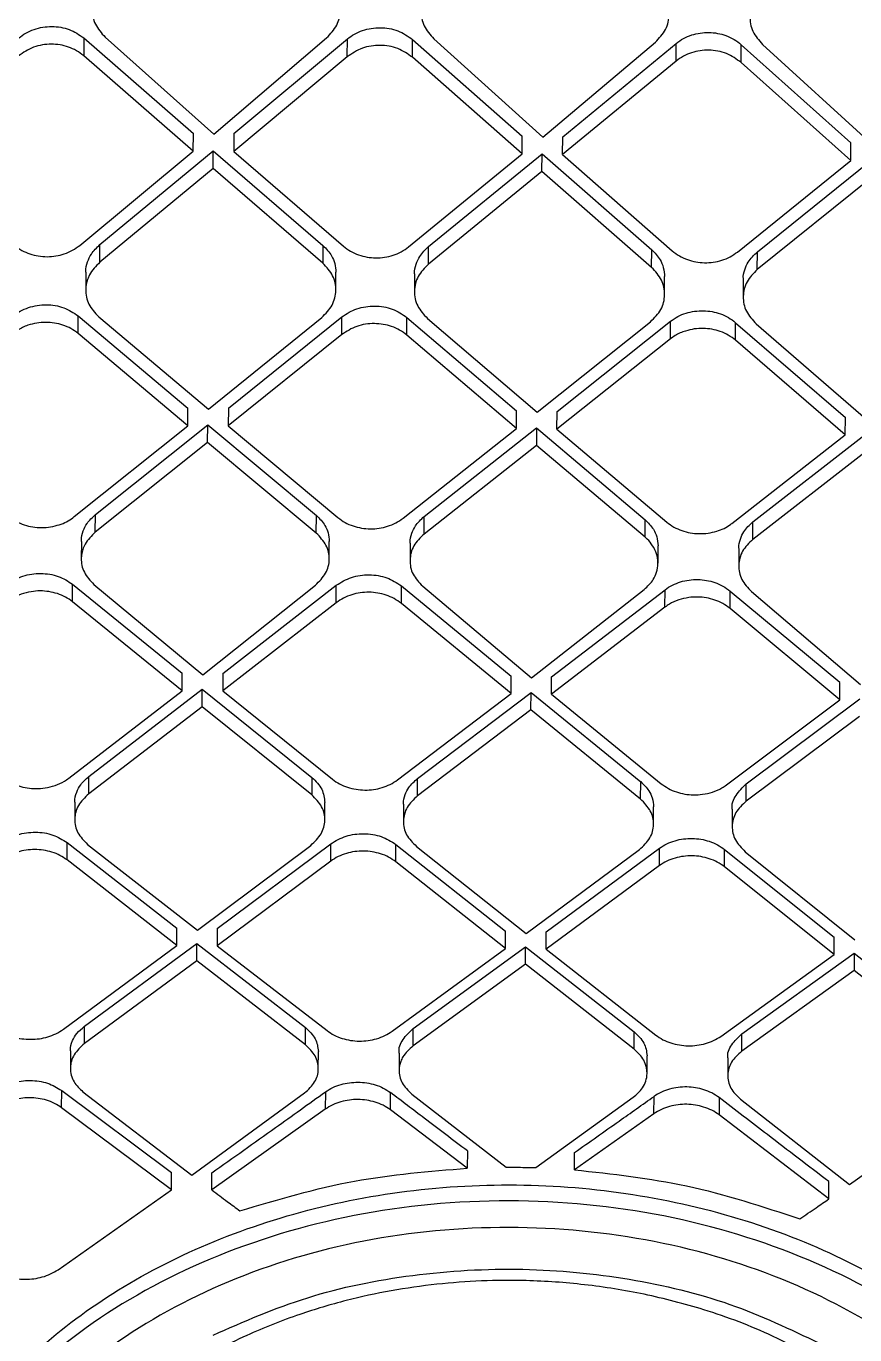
# Model space of a CAD drawing. Extents: x 943 to 1030, y 781 to 934.
# Drawn here: x 1008.82 to 1009.719, y 878.118 to 879.539 of the extents above; entities that cross this region are included whole.
import ezdxf

# ---------------------------------------------------------------- set-up
doc = ezdxf.new("R2010")
doc.units = 0
doc.header["$MEASUREMENT"] = 0
doc.layers.add('1', color=4, linetype='Continuous')

# ---------------------------------------------------------------- blocks, each defined once
blk = doc.blocks.new('AIRA')
at = {"layer": '1', "color": 3, "linetype": 'Continuous', "lineweight": 25}
for p, q in [((65.7045, 76.3606), (65.8236, 76.2569)), ((65.7045, 76.3606), (65.7045, 76.3413)), ((65.7277, 76.3615), (65.8459, 76.2562)), ((65.8459, 76.2562), (65.9683, 76.3606)), ((65.8676, 76.2567), (65.9908, 76.3596)), ((65.9907, 76.3402), (65.9908, 76.3596)), ((66.0614, 76.3396), (66.0615, 76.3589)), ((66.0615, 76.3589), (66.1806, 76.2538)), ((66.0846, 76.3596), (66.2029, 76.253)), ((66.2029, 76.253), (66.3253, 76.356)), ((66.2246, 76.2532), (66.3478, 76.3547)), ((66.3477, 76.3354), (66.3478, 76.3547)), ((66.4184, 76.3339), (66.4185, 76.3532)), ((66.4185, 76.3532), (66.5375, 76.2468)), ((66.4416, 76.3536), (66.5598, 76.2457)), ((65.8235, 76.2376), (65.7045, 76.3413)), ((65.9907, 76.3402), (65.8675, 76.2374)), ((66.1805, 76.2346), (66.0614, 76.3396)), ((66.3477, 76.3354), (66.2245, 76.2339)), ((66.5374, 76.2276), (66.4184, 76.3339)), ((65.8235, 76.2376), (65.8236, 76.2569)), ((65.8676, 76.2567), (65.8675, 76.2374)), ((66.1805, 76.2346), (66.1806, 76.2538)), ((66.2245, 76.2339), (66.2246, 76.2532)), ((66.5374, 76.2276), (66.5375, 76.2468)), ((65.7003, 76.1353), (65.8235, 76.2376)), ((65.7221, 76.1361), (65.8452, 76.2381)), ((65.8452, 76.2381), (65.9643, 76.1352)), ((65.8452, 76.2188), (65.8452, 76.2381)), ((65.8675, 76.2374), (65.9866, 76.1343)), ((66.0573, 76.1337), (66.1805, 76.2346)), ((66.079, 76.1342), (66.2022, 76.2348)), ((66.2021, 76.2156), (66.2022, 76.2348)), ((66.2022, 76.2348), (66.3213, 76.1306)), ((66.2245, 76.2339), (66.3436, 76.1294)), ((65.8452, 76.2188), (65.722, 76.1169)), ((65.9642, 76.116), (65.8452, 76.2188)), ((66.2021, 76.2156), (66.0789, 76.115)), ((66.3212, 76.1114), (66.2021, 76.2156)), ((66.4143, 76.128), (66.5374, 76.2276)), ((66.436, 76.1283), (66.5591, 76.2276)), ((66.5591, 76.2083), (66.4359, 76.1091)), ((65.722, 76.1169), (65.7221, 76.1361)), ((65.9643, 76.1352), (65.9642, 76.116)), ((66.0789, 76.115), (66.079, 76.1342)), ((66.3212, 76.1114), (66.3213, 76.1306)), ((66.4359, 76.1091), (66.436, 76.1283)), ((65.7068, 76.106), (65.7067, 76.0868)), ((65.9783, 76.0868), (65.9784, 76.106)), ((66.0638, 76.1042), (66.0637, 76.085)), ((66.3352, 76.0821), (66.3353, 76.1013)), ((66.4207, 76.0984), (66.4206, 76.0793)), ((65.6984, 76.0395), (65.6985, 76.0587)), ((65.6985, 76.0587), (65.8176, 75.9584)), ((65.7208, 76.0578), (65.8399, 75.9573)), ((65.8616, 75.9583), (65.9848, 76.0576)), ((65.9847, 76.0384), (65.9848, 76.0576)), ((65.8399, 75.9573), (65.963, 76.0569)), ((66.0554, 76.0378), (66.0555, 76.0569)), ((66.0555, 76.057), (66.1745, 75.9554)), ((66.0777, 76.0559), (66.1968, 75.954)), ((66.1968, 75.954), (66.32, 76.0523)), ((66.2185, 75.9547), (66.3417, 76.0528)), ((66.3416, 76.0336), (66.3417, 76.0527)), ((66.4123, 76.0322), (66.4124, 76.0513)), ((66.4124, 76.0513), (66.5315, 75.9484)), ((66.4347, 76.05), (66.5538, 75.9468)), ((65.8175, 75.9393), (65.6984, 76.0395)), ((65.9847, 76.0384), (65.8615, 75.9391)), ((66.1745, 75.9362), (66.0554, 76.0378)), ((66.3416, 76.0336), (66.2184, 75.9356)), ((66.5314, 75.9293), (66.4123, 76.0322)), ((65.8175, 75.9393), (65.8176, 75.9584)), ((65.8616, 75.9583), (65.8615, 75.9391)), ((66.1745, 75.9362), (66.1745, 75.9554)), ((66.2184, 75.9356), (66.2185, 75.9547)), ((66.5314, 75.9293), (66.5315, 75.9484)), ((65.6943, 75.8406), (65.8175, 75.9393)), ((65.7172, 75.8428), (65.8392, 75.9403)), ((65.8391, 75.9212), (65.8392, 75.9403)), ((65.8392, 75.9403), (65.9572, 75.8419)), ((65.8615, 75.9391), (65.9806, 75.8395)), ((66.0513, 75.8388), (66.1745, 75.9362)), ((66.0742, 75.8408), (66.1962, 75.937)), ((66.1962, 75.937), (66.1961, 75.9179)), ((66.1962, 75.937), (66.3141, 75.8373)), ((66.2184, 75.9356), (66.3375, 75.8347)), ((66.4311, 75.8349), (66.5531, 75.9298)), ((65.8391, 75.9212), (65.7171, 75.8238)), ((65.9571, 75.8228), (65.8391, 75.9212)), ((66.1961, 75.9179), (66.0741, 75.8217)), ((66.314, 75.8182), (66.1961, 75.9179)), ((66.4082, 75.8332), (66.5314, 75.9293)), ((66.553, 75.9107), (66.431, 75.8159)), ((65.7171, 75.8238), (65.7172, 75.8428)), ((65.9571, 75.8228), (65.9572, 75.8419)), ((66.0741, 75.8217), (66.0742, 75.8408)), ((66.314, 75.8182), (66.3141, 75.8373)), ((66.431, 75.8159), (66.4311, 75.8349)), ((65.702, 75.8137), (65.7019, 75.7947)), ((65.9711, 75.7946), (65.9712, 75.8137)), ((66.0589, 75.8118), (66.0589, 75.7928)), ((66.3281, 75.7899), (66.3282, 75.8089)), ((66.4159, 75.8061), (66.4158, 75.7871)), ((65.6924, 75.7482), (65.6925, 75.7672)), ((65.6925, 75.7672), (65.8116, 75.6705)), ((65.7156, 75.767), (65.8339, 75.6689)), ((65.8339, 75.6689), (65.9562, 75.7661)), ((65.8556, 75.6703), (65.9787, 75.766)), ((65.9787, 75.747), (65.9787, 75.766)), ((66.0494, 75.7654), (66.1685, 75.6674)), ((66.0494, 75.7464), (66.0495, 75.7654)), ((66.0726, 75.765), (66.1908, 75.6655)), ((66.1908, 75.6655), (66.3132, 75.7615)), ((66.2125, 75.6667), (66.3357, 75.7612)), ((66.3356, 75.7422), (66.3357, 75.7612)), ((66.4063, 75.7408), (66.4064, 75.7598)), ((66.4064, 75.7598), (66.5255, 75.6606)), ((66.4295, 75.7591), (66.5478, 75.6584)), ((65.8115, 75.6515), (65.6924, 75.7482)), ((65.9787, 75.747), (65.8555, 75.6513)), ((66.1685, 75.6484), (66.0494, 75.7464)), ((66.3356, 75.7422), (66.2125, 75.6478)), ((66.5254, 75.6416), (66.4063, 75.7408)), ((65.8115, 75.6515), (65.8116, 75.6705)), ((65.8556, 75.6703), (65.8555, 75.6513)), ((66.1685, 75.6484), (66.1685, 75.6674)), ((66.2125, 75.6478), (66.2125, 75.6667)), ((66.5254, 75.6416), (66.5255, 75.6605)), ((65.6883, 75.5566), (65.8115, 75.6515)), ((65.7101, 75.5584), (65.8332, 75.653)), ((65.8331, 75.6341), (65.8332, 75.653)), ((65.8332, 75.653), (65.9523, 75.5573)), ((65.8555, 75.6513), (65.9746, 75.5553)), ((66.0453, 75.5546), (66.1685, 75.6484)), ((66.067, 75.5562), (66.1902, 75.6497)), ((66.1901, 75.6307), (66.1902, 75.6496)), ((66.1902, 75.6497), (66.3093, 75.5526)), ((66.2125, 75.6478), (66.3316, 75.5505)), ((65.8331, 75.6341), (65.71, 75.5394)), ((65.9522, 75.5383), (65.8331, 75.6341)), ((66.4023, 75.5491), (66.5254, 75.6416)), ((66.424, 75.5504), (66.5471, 75.6426)), ((66.1901, 75.6307), (66.0669, 75.5372)), ((66.3092, 75.5337), (66.1901, 75.6307)), ((66.547, 75.6236), (66.4239, 75.5315)), ((65.71, 75.5394), (65.7101, 75.5584)), ((65.9523, 75.5573), (65.9522, 75.5383)), ((66.0669, 75.5372), (66.067, 75.5562)), ((66.3092, 75.5337), (66.3093, 75.5526)), ((66.4239, 75.5315), (66.424, 75.5504)), ((65.6948, 75.5304), (65.6947, 75.5115)), ((65.9663, 75.5112), (65.9664, 75.5301)), ((66.0518, 75.5283), (66.0517, 75.5094)), ((66.3232, 75.5066), (66.3233, 75.5254)), ((66.4087, 75.5227), (66.4087, 75.5038)), ((65.6864, 75.4677), (65.6865, 75.4865)), ((65.6865, 75.4866), (65.8056, 75.3936)), ((65.7088, 75.4846), (65.8279, 75.3913)), ((65.8279, 75.3913), (65.9511, 75.4835)), ((65.8496, 75.3933), (65.9728, 75.4852)), ((65.9727, 75.4663), (65.9728, 75.4852)), ((66.0434, 75.4656), (66.0435, 75.4845)), ((66.0435, 75.4845), (66.1626, 75.3903)), ((66.0658, 75.4824), (66.1849, 75.3879)), ((66.1849, 75.3879), (66.308, 75.4789)), ((66.2066, 75.3897), (66.3297, 75.4804)), ((66.3297, 75.4615), (66.3297, 75.4804)), ((66.4004, 75.479), (66.5195, 75.3836)), ((66.4004, 75.4601), (66.4004, 75.479)), ((66.4227, 75.4766), (66.5418, 75.381)), ((65.8056, 75.3747), (65.6864, 75.4677)), ((65.9727, 75.4663), (65.8496, 75.3745)), ((66.1625, 75.3714), (66.0434, 75.4656)), ((66.3297, 75.4615), (66.2065, 75.3708)), ((66.5195, 75.3648), (66.4003, 75.4601)), ((65.8056, 75.3747), (65.8056, 75.3936)), ((65.8496, 75.3933), (65.8496, 75.3745)), ((66.1625, 75.3714), (66.1626, 75.3903)), ((66.2065, 75.3708), (66.2066, 75.3897)), ((65.7053, 75.2869), (65.8273, 75.3768)), ((65.8272, 75.3579), (65.8273, 75.3767)), ((65.8273, 75.3768), (65.9453, 75.2856)), ((66.5195, 75.3648), (66.5195, 75.3836)), ((65.6824, 75.2837), (65.8056, 75.3747)), ((65.8496, 75.3745), (65.9687, 75.2822)), ((66.0394, 75.2815), (66.1625, 75.3714)), ((66.0623, 75.2845), (66.1842, 75.3733)), ((66.1842, 75.3733), (66.3022, 75.281)), ((66.1842, 75.3544), (66.1842, 75.3732)), ((66.2065, 75.3708), (66.3256, 75.2774)), ((66.3963, 75.276), (66.5195, 75.3648)), ((66.4192, 75.2788), (66.5412, 75.3664)), ((66.5412, 75.3664), (66.5411, 75.3475)), ((66.5412, 75.3664), (66.6592, 75.2731)), ((65.8272, 75.3579), (65.7052, 75.2681)), ((65.9452, 75.2668), (65.8272, 75.3579)), ((66.1842, 75.3544), (66.0622, 75.2657)), ((66.3021, 75.2622), (66.1842, 75.3544)), ((66.5411, 75.3475), (66.4192, 75.26)), ((66.6591, 75.2543), (66.5411, 75.3475)), ((65.7052, 75.2681), (65.7053, 75.2869)), ((65.9452, 75.2668), (65.9453, 75.2856)), ((66.0622, 75.2657), (66.0623, 75.2845)), ((66.3021, 75.2622), (66.3022, 75.281)), ((66.4191, 75.26), (66.4192, 75.2788)), ((65.6901, 75.2601), (65.69, 75.2413)), ((65.9592, 75.2408), (65.9593, 75.2596)), ((66.0471, 75.2579), (66.047, 75.239)), ((66.3162, 75.2361), (66.3163, 75.255)), ((66.404, 75.2522), (66.4039, 75.2334)), ((65.6805, 75.1985), (65.6806, 75.2172)), ((65.6806, 75.2173), (65.7998, 75.1281)), ((65.7037, 75.2158), (65.822, 75.1252)), ((65.822, 75.1252), (65.9444, 75.2145)), ((65.9669, 75.2157), (65.9668, 75.1969)), ((66.0375, 75.1962), (66.0376, 75.215)), ((66.0607, 75.2133), (66.1631, 75.1338)), ((66.1954, 75.1334), (66.3013, 75.2098)), ((66.3237, 75.192), (66.3238, 75.2108)), ((66.3945, 75.2095), (66.3944, 75.1907)), ((66.4177, 75.2076), (66.5359, 75.1149)), ((65.7997, 75.1093), (65.6805, 75.1985)), ((65.9668, 75.1969), (65.8437, 75.1091)), ((66.121, 75.1328), (66.0375, 75.1962)), ((66.3237, 75.192), (66.2374, 75.1311)), ((66.5136, 75.0994), (66.3944, 75.1907)), ((66.5359, 75.1149), (66.6582, 75.202)), ((66.1211, 75.1515), (66.121, 75.1328)), ((66.2374, 75.1311), (66.2375, 75.1499)), ((65.7997, 75.1093), (65.7998, 75.1281)), ((65.8437, 75.1091), (65.8438, 75.1278)), ((65.6766, 75.0225), (65.7997, 75.1093)), ((66.5136, 75.0994), (66.5137, 75.1182))]:
    blk.add_line(p, q, dxfattribs=at)
for points, knots in [([(65.7292, 76.4223), (65.725, 76.4179), (65.7193, 76.4119), (65.7151, 76.4012), (65.7131, 76.3901), (65.7158, 76.375), (65.7237, 76.366), (65.7277, 76.3615)], [0, 0, 0, 0, 0.249058, 0.338957, 0.500165, 0.750685, 1, 1, 1, 1]), ([(65.9683, 76.3606), (65.9724, 76.3651), (65.9807, 76.374), (65.9843, 76.3909), (65.9812, 76.4079), (65.9732, 76.417), (65.9692, 76.4215)], [0, 0, 0, 0, 0.249344, 0.499742, 0.750375, 1, 1, 1, 1]), ([(66.0862, 76.4204), (66.082, 76.416), (66.0736, 76.4071), (66.0698, 76.3902), (66.0728, 76.3732), (66.0807, 76.3641), (66.0846, 76.3596)], [0, 0, 0, 0, 0.249475, 0.499951, 0.750498, 1, 1, 1, 1]), ([(66.3253, 76.356), (66.3294, 76.3604), (66.3377, 76.3693), (66.3413, 76.3862), (66.3381, 76.4032), (66.3301, 76.4123), (66.3261, 76.4168)], [0, 0, 0, 0, 0.249517, 0.500057, 0.750453, 1, 1, 1, 1]), ([(66.4431, 76.4145), (66.4389, 76.4101), (66.4306, 76.4013), (66.4268, 76.3844), (66.4297, 76.3673), (66.4376, 76.3582), (66.4416, 76.3536)], [0, 0, 0, 0, 0.249643, 0.500252, 0.750571, 1, 1, 1, 1]), ([(65.6338, 76.3605), (65.6364, 76.3624), (65.6414, 76.3662), (65.6504, 76.3701), (65.66, 76.3725), (65.6698, 76.3733), (65.6796, 76.3724), (65.6921, 76.3693), (65.6996, 76.3641), (65.7046, 76.3606)], [0, 0, 0, 0, 0.128716, 0.255886, 0.381766, 0.506618, 0.630712, 0.754322, 1, 1, 1, 1]), ([(65.9908, 76.3596), (65.9933, 76.3614), (65.9983, 76.3651), (66.0072, 76.3689), (66.0167, 76.3713), (66.0265, 76.372), (66.0363, 76.3711), (66.0489, 76.3678), (66.0565, 76.3625), (66.0615, 76.3589)], [0, 0, 0, 0, 0.1268, 0.252594, 0.377646, 0.502224, 0.626599, 0.751046, 1, 1, 1, 1]), ([(66.3478, 76.3547), (66.3503, 76.3566), (66.3554, 76.3603), (66.3673, 76.3652), (66.3834, 76.3677), (66.3994, 76.3646), (66.411, 76.3592), (66.4159, 76.3553), (66.4185, 76.3533)], [0, 0, 0, 0, 0.131276, 0.258431, 0.500115, 0.740238, 0.867684, 1, 1, 1, 1]), ([(65.7045, 76.3413), (65.702, 76.3432), (65.697, 76.347), (65.6854, 76.3522), (65.6724, 76.3544), (65.6595, 76.3532), (65.6467, 76.35), (65.6389, 76.3447), (65.6337, 76.3411)], [0, 0, 0, 0, 0.130696, 0.257683, 0.500453, 0.624004, 0.750195, 1, 1, 1, 1]), ([(66.0614, 76.3396), (66.0564, 76.3432), (66.0488, 76.3486), (66.0361, 76.3519), (66.0263, 76.3528), (66.0165, 76.352), (66.0037, 76.349), (65.9959, 76.3437), (65.9907, 76.3402)], [0, 0, 0, 0, 0.250069, 0.375991, 0.500154, 0.624096, 0.750096, 1, 1, 1, 1]), ([(66.4184, 76.3339), (66.4133, 76.3376), (66.4058, 76.343), (66.3931, 76.3465), (66.3802, 76.3479), (66.3672, 76.3459), (66.3553, 76.341), (66.3503, 76.3373), (66.3477, 76.3354)], [0, 0, 0, 0, 0.249862, 0.375953, 0.499879, 0.741627, 0.868747, 1, 1, 1, 1]), ([(65.6296, 76.1352), (65.6321, 76.1333), (65.637, 76.1296), (65.6486, 76.1246), (65.6647, 76.1219), (65.6809, 76.1247), (65.6926, 76.1297), (65.6977, 76.1334), (65.7003, 76.1353)], [0, 0, 0, 0, 0.129431, 0.256007, 0.500356, 0.74079, 0.868095, 1, 1, 1, 1]), ([(65.7069, 76.106), (65.7069, 76.1063), (65.7064, 76.1101), (65.7083, 76.117), (65.7129, 76.1272), (65.7187, 76.1328), (65.7221, 76.1361)], [0, 0, 0, 0, 0.026412, 0.349846, 0.620154, 1, 1, 1, 1]), ([(65.9643, 76.1352), (65.9678, 76.1316), (65.9734, 76.1256), (65.9777, 76.1154), (65.9781, 76.1092), (65.9783, 76.106)], [0, 0, 0, 0, 0.425702, 0.700653, 1, 1, 1, 1]), ([(65.9866, 76.1343), (65.9891, 76.1324), (65.994, 76.1286), (66.0056, 76.1235), (66.0217, 76.1206), (66.0379, 76.1232), (66.0496, 76.1281), (66.0547, 76.1318), (66.0573, 76.1337)], [0, 0, 0, 0, 0.130318, 0.257163, 0.500123, 0.741998, 0.869026, 1, 1, 1, 1]), ([(66.0639, 76.1042), (66.0638, 76.1044), (66.0634, 76.108), (66.0652, 76.1146), (66.0696, 76.1249), (66.0755, 76.1307), (66.079, 76.1342)], [0, 0, 0, 0, 0.017988, 0.331232, 0.599548, 1, 1, 1, 1]), ([(66.3213, 76.1306), (66.3246, 76.1271), (66.3301, 76.1212), (66.3345, 76.111), (66.335, 76.1046), (66.3353, 76.1013)], [0, 0, 0, 0, 0.408228, 0.684917, 1, 1, 1, 1]), ([(66.3435, 76.1294), (66.3461, 76.1275), (66.351, 76.1236), (66.3626, 76.1184), (66.3786, 76.1154), (66.3948, 76.1178), (66.4066, 76.1225), (66.4117, 76.1262), (66.4143, 76.128)], [0, 0, 0, 0, 0.131228, 0.258346, 0.499896, 0.743168, 0.869928, 1, 1, 1, 1]), ([(65.722, 76.1169), (65.7177, 76.1126), (65.713, 76.1078), (65.7097, 76.101), (65.7077, 76.0958), (65.7059, 76.0856), (65.7087, 76.0708), (65.7167, 76.0621), (65.7208, 76.0578)], [0, 0, 0, 0, 0.249283, 0.280155, 0.332341, 0.500255, 0.750542, 1, 1, 1, 1]), ([(65.963, 76.0569), (65.9672, 76.0612), (65.9756, 76.0698), (65.9794, 76.0863), (65.9763, 76.1028), (65.9683, 76.1116), (65.9642, 76.116)], [0, 0, 0, 0, 0.249561, 0.499824, 0.750246, 1, 1, 1, 1]), ([(66.0789, 76.115), (66.0747, 76.1107), (66.0663, 76.102), (66.0625, 76.0856), (66.0657, 76.069), (66.0737, 76.0602), (66.0777, 76.0559)], [0, 0, 0, 0, 0.249656, 0.499961, 0.750335, 1, 1, 1, 1]), ([(66.4208, 76.0984), (66.4208, 76.0986), (66.4203, 76.1021), (66.422, 76.1085), (66.4263, 76.1189), (66.4323, 76.1247), (66.436, 76.1283)], [0, 0, 0, 0, 0.011869, 0.317188, 0.583884, 1, 1, 1, 1]), ([(66.32, 76.0523), (66.3242, 76.0566), (66.3326, 76.0651), (66.3364, 76.0815), (66.3332, 76.0981), (66.3252, 76.107), (66.3212, 76.1114)], [0, 0, 0, 0, 0.249689, 0.500056, 0.750281, 1, 1, 1, 1]), ([(66.4359, 76.1091), (66.4317, 76.1048), (66.4233, 76.0963), (66.4195, 76.0798), (66.4226, 76.0632), (66.4307, 76.0544), (66.4347, 76.05)], [0, 0, 0, 0, 0.249766, 0.500183, 0.75038, 1, 1, 1, 1]), ([(65.6278, 76.0586), (65.6303, 76.0604), (65.6354, 76.0641), (65.6444, 76.0679), (65.654, 76.0702), (65.667, 76.0712), (65.6835, 76.0687), (65.6935, 76.062), (65.6985, 76.0587)], [0, 0, 0, 0, 0.128959, 0.256487, 0.382772, 0.508006, 0.754879, 1, 1, 1, 1]), ([(65.9848, 76.0576), (65.99, 76.061), (65.9978, 76.0661), (66.0107, 76.0689), (66.0237, 76.0698), (66.0403, 76.0672), (66.0504, 76.0604), (66.0555, 76.057)], [0, 0, 0, 0, 0.251838, 0.377349, 0.502433, 0.750864, 1, 1, 1, 1]), ([(66.3417, 76.0528), (66.3443, 76.0546), (66.3494, 76.0582), (66.3612, 76.063), (66.3774, 76.0653), (66.3933, 76.0623), (66.4049, 76.0571), (66.4099, 76.0533), (66.4124, 76.0513)], [0, 0, 0, 0, 0.131254, 0.258529, 0.500653, 0.740766, 0.868044, 1, 1, 1, 1]), ([(65.6984, 76.0395), (65.6959, 76.0414), (65.691, 76.0451), (65.6793, 76.05), (65.6663, 76.0522), (65.6534, 76.0511), (65.6429, 76.0484), (65.6342, 76.0445), (65.6294, 76.0407), (65.6277, 76.0394)], [0, 0, 0, 0, 0.130193, 0.256944, 0.499762, 0.623596, 0.750183, 0.913462, 1, 1, 1, 1]), ([(66.0554, 76.0378), (66.0529, 76.0397), (66.0479, 76.0435), (66.0363, 76.0485), (66.0233, 76.0508), (66.0104, 76.0498), (65.9977, 76.0469), (65.9899, 76.0418), (65.9847, 76.0384)], [0, 0, 0, 0, 0.131287, 0.258467, 0.500128, 0.624135, 0.750256, 1, 1, 1, 1]), ([(66.4123, 76.0322), (66.4098, 76.0341), (66.4048, 76.0379), (66.3932, 76.0431), (66.3803, 76.0455), (66.3674, 76.0447), (66.3569, 76.0422), (66.3481, 76.0386), (66.3433, 76.0349), (66.3416, 76.0336)], [0, 0, 0, 0, 0.132153, 0.259574, 0.499802, 0.623981, 0.749855, 0.914271, 1, 1, 1, 1]), ([(65.6236, 75.8405), (65.6261, 75.8387), (65.631, 75.8351), (65.6426, 75.8303), (65.6589, 75.8276), (65.6778, 75.831), (65.6892, 75.8362), (65.6938, 75.8402), (65.6943, 75.8406)], [0, 0, 0, 0, 0.129008, 0.255548, 0.50061, 0.750257, 0.974172, 1, 1, 1, 1]), ([(65.7021, 75.8137), (65.7021, 75.8141), (65.7016, 75.8179), (65.7036, 75.8246), (65.7082, 75.8344), (65.7139, 75.8397), (65.7172, 75.8428)], [0, 0, 0, 0, 0.03394, 0.358402, 0.627801, 1, 1, 1, 1]), ([(65.9572, 75.8419), (65.9606, 75.8384), (65.9662, 75.8327), (65.9705, 75.8228), (65.9709, 75.8168), (65.9712, 75.8137)], [0, 0, 0, 0, 0.424475, 0.697543, 1, 1, 1, 1]), ([(65.9806, 75.8395), (65.9831, 75.8377), (65.988, 75.834), (65.9996, 75.8291), (66.0157, 75.8263), (66.0318, 75.8288), (66.0436, 75.8335), (66.0487, 75.837), (66.0513, 75.8388)], [0, 0, 0, 0, 0.130016, 0.256791, 0.50007, 0.742335, 0.869315, 1, 1, 1, 1]), ([(66.059, 75.8118), (66.059, 75.8121), (66.0586, 75.8157), (66.0604, 75.8221), (66.0648, 75.832), (66.0707, 75.8375), (66.0742, 75.8408)], [0, 0, 0, 0, 0.02392, 0.335841, 0.602733, 1, 1, 1, 1]), ([(66.3141, 75.8373), (66.3174, 75.8339), (66.3229, 75.8283), (66.3273, 75.8184), (66.3279, 75.8123), (66.3281, 75.8089)], [0, 0, 0, 0, 0.404194, 0.67947, 1, 1, 1, 1]), ([(66.3375, 75.8347), (66.34, 75.8328), (66.345, 75.8291), (66.3566, 75.824), (66.3695, 75.8217), (66.3825, 75.8224), (66.3945, 75.8252), (66.4031, 75.8289), (66.4078, 75.8328), (66.4082, 75.8332)], [0, 0, 0, 0, 0.130892, 0.257892, 0.499639, 0.624474, 0.750305, 0.974647, 1, 1, 1, 1]), ([(66.416, 75.8062), (66.4159, 75.8063), (66.4155, 75.8097), (66.4172, 75.816), (66.4215, 75.8259), (66.4275, 75.8315), (66.4311, 75.8349)], [0, 0, 0, 0, 0.017291, 0.31982, 0.584692, 1, 1, 1, 1]), ([(65.7171, 75.8238), (65.7129, 75.8196), (65.7083, 75.8151), (65.7051, 75.8088), (65.7029, 75.8038), (65.701, 75.7939), (65.7037, 75.7796), (65.7117, 75.7712), (65.7156, 75.767)], [0, 0, 0, 0, 0.249499, 0.274926, 0.325283, 0.500324, 0.750406, 1, 1, 1, 1]), ([(66.0741, 75.8217), (66.0699, 75.8176), (66.0616, 75.8094), (66.0577, 75.7935), (66.0607, 75.7776), (66.0686, 75.7692), (66.0726, 75.765)], [0, 0, 0, 0, 0.249832, 0.499992, 0.750182, 1, 1, 1, 1]), ([(66.3132, 75.7615), (66.3168, 75.7649), (66.3227, 75.7706), (66.327, 75.7805), (66.3287, 75.7907), (66.3267, 75.8015), (66.3214, 75.8108), (66.3169, 75.816), (66.3143, 75.818), (66.314, 75.8182)], [0, 0, 0, 0, 0.215225, 0.348982, 0.49992, 0.706324, 0.858627, 0.985031, 1, 1, 1, 1]), ([(66.431, 75.8159), (66.4269, 75.8118), (66.4185, 75.8036), (66.4147, 75.7878), (66.4177, 75.7719), (66.4256, 75.7634), (66.4295, 75.7591)], [0, 0, 0, 0, 0.249918, 0.500157, 0.750208, 1, 1, 1, 1]), ([(65.6218, 75.7671), (65.6243, 75.7689), (65.6294, 75.7725), (65.6384, 75.7761), (65.648, 75.7784), (65.6611, 75.7793), (65.6776, 75.7768), (65.6875, 75.7704), (65.6925, 75.7672)], [0, 0, 0, 0, 0.129168, 0.256969, 0.383528, 0.508976, 0.755864, 1, 1, 1, 1]), ([(65.9787, 75.766), (65.984, 75.7693), (65.9945, 75.7757), (66.0145, 75.7783), (66.0343, 75.7753), (66.0444, 75.7687), (66.0495, 75.7654)], [0, 0, 0, 0, 0.252097, 0.502069, 0.751002, 1, 1, 1, 1]), ([(65.6924, 75.7482), (65.6899, 75.75), (65.685, 75.7535), (65.6733, 75.7583), (65.6603, 75.7604), (65.6469, 75.7593), (65.6364, 75.7565), (65.6278, 75.7527), (65.6233, 75.7493), (65.6217, 75.7481)], [0, 0, 0, 0, 0.129878, 0.256544, 0.499643, 0.62403, 0.768368, 0.916739, 1, 1, 1, 1]), ([(66.3357, 75.7612), (66.3383, 75.763), (66.3434, 75.7664), (66.3552, 75.771), (66.3713, 75.7733), (66.3873, 75.7704), (66.3989, 75.7654), (66.4039, 75.7617), (66.4064, 75.7598)], [0, 0, 0, 0, 0.130681, 0.257666, 0.499963, 0.740122, 0.867674, 1, 1, 1, 1]), ([(66.0494, 75.7464), (66.0468, 75.7482), (66.0419, 75.7518), (66.0303, 75.7567), (66.0143, 75.7595), (65.9982, 75.757), (65.9864, 75.7524), (65.9813, 75.7488), (65.9787, 75.747)], [0, 0, 0, 0, 0.131126, 0.258279, 0.500054, 0.740588, 0.868012, 1, 1, 1, 1]), ([(66.4063, 75.7408), (66.4038, 75.7426), (66.3988, 75.7463), (66.3872, 75.7514), (66.3742, 75.7537), (66.3609, 75.7529), (66.3503, 75.7503), (66.3417, 75.7467), (66.3372, 75.7434), (66.3356, 75.7422)], [0, 0, 0, 0, 0.132169, 0.259615, 0.499706, 0.624333, 0.768822, 0.918084, 1, 1, 1, 1]), ([(65.6176, 75.5565), (65.6201, 75.5548), (65.625, 75.5514), (65.6366, 75.5467), (65.6496, 75.5447), (65.6631, 75.5457), (65.6736, 75.5484), (65.6823, 75.5521), (65.6868, 75.5554), (65.6883, 75.5566)], [0, 0, 0, 0, 0.128163, 0.254334, 0.499591, 0.624157, 0.768734, 0.917612, 1, 1, 1, 1]), ([(65.6949, 75.5304), (65.6949, 75.5305), (65.6944, 75.5342), (65.6964, 75.5408), (65.7012, 75.5504), (65.7069, 75.5555), (65.7101, 75.5584)], [0, 0, 0, 0, 0.012354, 0.359135, 0.639602, 1, 1, 1, 1]), ([(65.9523, 75.5573), (65.9565, 75.5531), (65.9646, 75.545), (65.9657, 75.535), (65.9663, 75.5301)], [0, 0, 0, 0, 0.508318, 1, 1, 1, 1]), ([(65.9746, 75.5553), (65.9771, 75.5535), (65.982, 75.55), (65.9936, 75.5452), (66.0097, 75.5426), (66.0258, 75.5449), (66.0376, 75.5495), (66.0427, 75.5529), (66.0453, 75.5546)], [0, 0, 0, 0, 0.129454, 0.256075, 0.50004, 0.742719, 0.869631, 1, 1, 1, 1]), ([(66.0519, 75.5283), (66.0519, 75.5285), (66.0514, 75.532), (66.0532, 75.5382), (66.0577, 75.5478), (66.0636, 75.553), (66.067, 75.5562)], [0, 0, 0, 0, 0.019873, 0.336477, 0.605615, 1, 1, 1, 1]), ([(66.3093, 75.5527), (66.3125, 75.5495), (66.318, 75.5441), (66.3225, 75.5346), (66.323, 75.5286), (66.3233, 75.5254)], [0, 0, 0, 0, 0.399387, 0.677015, 1, 1, 1, 1]), ([(66.3316, 75.5505), (66.3341, 75.5487), (66.339, 75.5451), (66.3506, 75.5402), (66.3636, 75.5379), (66.377, 75.5387), (66.3876, 75.5412), (66.3962, 75.5447), (66.4007, 75.548), (66.4023, 75.5491)], [0, 0, 0, 0, 0.130541, 0.257415, 0.499385, 0.624516, 0.769357, 0.919237, 1, 1, 1, 1]), ([(66.4089, 75.5227), (66.4088, 75.5228), (66.4076, 75.5279), (66.4119, 75.5384), (66.42, 75.5464), (66.424, 75.5504)], [0, 0, 0, 0, 0.016168, 0.508084, 1, 1, 1, 1]), ([(65.71, 75.5394), (65.7058, 75.5354), (65.6974, 75.5274), (65.6936, 75.512), (65.6967, 75.4966), (65.7048, 75.4886), (65.7088, 75.4846)], [0, 0, 0, 0, 0.249923, 0.499889, 0.750028, 1, 1, 1, 1]), ([(66.0669, 75.5372), (66.0628, 75.5333), (66.0544, 75.5253), (66.0506, 75.5099), (66.0537, 75.4945), (66.0617, 75.4864), (66.0658, 75.4824)], [0, 0, 0, 0, 0.249958, 0.49998, 0.750032, 1, 1, 1, 1]), ([(66.4239, 75.5315), (66.4197, 75.5275), (66.4113, 75.5196), (66.4075, 75.5043), (66.4107, 75.4889), (66.4187, 75.4807), (66.4227, 75.4766)], [0, 0, 0, 0, 0.25002, 0.500092, 0.750042, 1, 1, 1, 1]), ([(65.6158, 75.4865), (65.6184, 75.4883), (65.6235, 75.4917), (65.6355, 75.4964), (65.652, 75.4987), (65.6716, 75.4958), (65.6816, 75.4896), (65.6865, 75.4866)], [0, 0, 0, 0, 0.129777, 0.25816, 0.509792, 0.756849, 1, 1, 1, 1]), ([(65.9728, 75.4852), (65.9781, 75.4884), (65.9886, 75.4946), (66.0086, 75.497), (66.0283, 75.4941), (66.0384, 75.4877), (66.0435, 75.4846)], [0, 0, 0, 0, 0.252163, 0.502443, 0.751498, 1, 1, 1, 1]), ([(66.3297, 75.4804), (66.3323, 75.4821), (66.3374, 75.4854), (66.3492, 75.4898), (66.3653, 75.492), (66.3813, 75.4892), (66.3929, 75.4844), (66.3979, 75.4808), (66.4004, 75.479)], [0, 0, 0, 0, 0.130505, 0.257477, 0.499937, 0.739871, 0.867511, 1, 1, 1, 1]), ([(65.6864, 75.4677), (65.6839, 75.4694), (65.679, 75.4728), (65.6674, 75.4774), (65.6514, 75.4799), (65.6354, 75.4775), (65.6236, 75.4729), (65.6184, 75.4694), (65.6157, 75.4676)], [0, 0, 0, 0, 0.129742, 0.25647, 0.500083, 0.738299, 0.866314, 1, 1, 1, 1]), ([(66.0434, 75.4656), (66.0409, 75.4674), (66.0359, 75.4709), (66.0243, 75.4756), (66.0083, 75.4783), (65.9923, 75.476), (65.9805, 75.4715), (65.9753, 75.4681), (65.9727, 75.4663)], [0, 0, 0, 0, 0.131083, 0.258246, 0.500013, 0.74035, 0.867861, 1, 1, 1, 1]), ([(66.4004, 75.4601), (66.3978, 75.4619), (66.3928, 75.4655), (66.3812, 75.4703), (66.3652, 75.4731), (66.3492, 75.4709), (66.3373, 75.4665), (66.3322, 75.4632), (66.3296, 75.4615)], [0, 0, 0, 0, 0.13251, 0.260149, 0.50001, 0.742217, 0.869262, 1, 1, 1, 1]), ([(65.6117, 75.2837), (65.6169, 75.2806), (65.6271, 75.2745), (65.6468, 75.2719), (65.6629, 75.2742), (65.6747, 75.2786), (65.6798, 75.282), (65.6824, 75.2837)], [0, 0, 0, 0, 0.252428, 0.499406, 0.740743, 0.868248, 1, 1, 1, 1]), ([(65.6902, 75.2601), (65.6902, 75.2603), (65.6897, 75.2641), (65.6918, 75.2707), (65.6969, 75.2797), (65.7024, 75.2844), (65.7053, 75.2869)], [0, 0, 0, 0, 0.020084, 0.384382, 0.669422, 1, 1, 1, 1]), ([(65.9453, 75.2856), (65.9494, 75.2817), (65.9575, 75.2739), (65.9587, 75.2643), (65.9593, 75.2596)], [0, 0, 0, 0, 0.505281, 1, 1, 1, 1]), ([(65.9687, 75.2822), (65.9712, 75.2805), (65.9761, 75.2771), (65.9877, 75.2725), (66.0037, 75.2699), (66.0199, 75.2722), (66.0317, 75.2766), (66.0368, 75.2798), (66.0394, 75.2815)], [0, 0, 0, 0, 0.128892, 0.255346, 0.500003, 0.743229, 0.870039, 1, 1, 1, 1]), ([(66.0472, 75.2579), (66.0472, 75.2581), (66.046, 75.263), (66.0503, 75.2731), (66.0583, 75.2807), (66.0623, 75.2845)], [0, 0, 0, 0, 0.0221, 0.51105, 1, 1, 1, 1]), ([(66.3022, 75.281), (66.3063, 75.2771), (66.3144, 75.2693), (66.3156, 75.2597), (66.3162, 75.255)], [0, 0, 0, 0, 0.505287, 1, 1, 1, 1]), ([(66.3256, 75.2774), (66.3281, 75.2756), (66.3331, 75.2722), (66.3447, 75.2675), (66.3608, 75.2648), (66.377, 75.2669), (66.3887, 75.2712), (66.3938, 75.2744), (66.3963, 75.276)], [0, 0, 0, 0, 0.130359, 0.2573, 0.499984, 0.745195, 0.871517, 1, 1, 1, 1]), ([(66.4042, 75.2522), (66.4041, 75.2524), (66.4029, 75.2573), (66.4073, 75.2674), (66.4152, 75.275), (66.4192, 75.2788)], [0, 0, 0, 0, 0.022055, 0.511028, 1, 1, 1, 1]), ([(65.7052, 75.2681), (65.7011, 75.2643), (65.6928, 75.2566), (65.6894, 75.244), (65.6906, 75.2339), (65.6944, 75.2246), (65.7001, 75.2192), (65.7037, 75.2158)], [0, 0, 0, 0, 0.249712, 0.499248, 0.643316, 0.774941, 1, 1, 1, 1]), ([(65.9444, 75.2145), (65.9485, 75.2183), (65.9567, 75.2259), (65.9604, 75.2405), (65.9572, 75.2552), (65.9492, 75.2629), (65.9452, 75.2668)], [0, 0, 0, 0, 0.250063, 0.499969, 0.749897, 1, 1, 1, 1]), ([(66.0622, 75.2657), (66.058, 75.2619), (66.0523, 75.2567), (66.048, 75.2475), (66.0462, 75.238), (66.0489, 75.2249), (66.0568, 75.2172), (66.0607, 75.2133)], [0, 0, 0, 0, 0.249816, 0.342011, 0.500568, 0.750216, 1, 1, 1, 1]), ([(66.3013, 75.2098), (66.305, 75.2131), (66.3109, 75.2183), (66.3152, 75.2275), (66.3169, 75.2371), (66.3152, 75.2449), (66.3107, 75.254), (66.3062, 75.2583), (66.3021, 75.2622)], [0, 0, 0, 0, 0.219595, 0.352498, 0.500526, 0.720229, 0.75039, 1, 1, 1, 1]), ([(66.4191, 75.26), (66.415, 75.2562), (66.4066, 75.2487), (66.4028, 75.2341), (66.4058, 75.2194), (66.4137, 75.2115), (66.4177, 75.2076)], [0, 0, 0, 0, 0.250117, 0.500075, 0.749938, 1, 1, 1, 1]), ([(65.6099, 75.2173), (65.6125, 75.219), (65.6176, 75.2223), (65.6298, 75.2268), (65.6462, 75.229), (65.6658, 75.2261), (65.6757, 75.2202), (65.6806, 75.2173)], [0, 0, 0, 0, 0.130783, 0.259964, 0.512408, 0.758979, 1, 1, 1, 1]), ([(65.9669, 75.2157), (65.9695, 75.2174), (65.9747, 75.2206), (65.9865, 75.2249), (66.0025, 75.2271), (66.0185, 75.2246), (66.0301, 75.2201), (66.0351, 75.2167), (66.0376, 75.215)], [0, 0, 0, 0, 0.132316, 0.259836, 0.499551, 0.741775, 0.869007, 1, 1, 1, 1]), ([(66.3945, 75.2095), (66.392, 75.2113), (66.387, 75.2147), (66.3753, 75.2193), (66.3657, 75.2209), (66.3531, 75.2211), (66.3433, 75.2199), (66.3315, 75.2157), (66.3264, 75.2125), (66.3238, 75.2108)], [0, 0, 0, 0, 0.132802, 0.26049, 0.499594, 0.499647, 0.742385, 0.869455, 1, 1, 1, 1]), ([(65.6805, 75.1985), (65.678, 75.2001), (65.6731, 75.2034), (65.6615, 75.2079), (65.6456, 75.2102), (65.6296, 75.2079), (65.6177, 75.2036), (65.6125, 75.2002), (65.6098, 75.1985)], [0, 0, 0, 0, 0.129499, 0.256158, 0.499989, 0.736852, 0.865256, 1, 1, 1, 1]), ([(65.8438, 75.1278), (65.8667, 75.1442), (65.9078, 75.1733), (65.9488, 75.2027), (65.9669, 75.2157)], [0, 0, 0, 0, 0.56, 1, 1, 1, 1]), ([(66.0375, 75.1962), (66.035, 75.1979), (66.03, 75.2013), (66.0184, 75.2058), (66.0024, 75.2083), (65.9864, 75.2061), (65.9746, 75.2018), (65.9694, 75.1986), (65.9668, 75.1969)], [0, 0, 0, 0, 0.131235, 0.258466, 0.499964, 0.739673, 0.867377, 1, 1, 1, 1]), ([(66.1211, 75.1515), (66.1055, 75.1634), (66.0777, 75.1844), (66.0498, 75.2057), (66.0376, 75.215)], [0, 0, 0, 0, 0.56, 1, 1, 1, 1]), ([(66.2375, 75.1499), (66.2536, 75.1612), (66.2824, 75.1815), (66.3112, 75.2019), (66.3238, 75.2108)], [0, 0, 0, 0, 0.5599997, 1, 1, 1, 1]), ([(66.5137, 75.1182), (66.4914, 75.1351), (66.4517, 75.1655), (66.412, 75.1961), (66.3945, 75.2095)], [0, 0, 0, 0, 0.56, 1, 1, 1, 1]), ([(66.3944, 75.1907), (66.3919, 75.1925), (66.3868, 75.1959), (66.3752, 75.2005), (66.3593, 75.2031), (66.3433, 75.2011), (66.3315, 75.1969), (66.3263, 75.1937), (66.3237, 75.192)], [0, 0, 0, 0, 0.133115, 0.260977, 0.500004, 0.742118, 0.869208, 1, 1, 1, 1]), ([(66.1631, 75.1338), (66.1692, 75.1338), (66.1799, 75.1338), (66.1907, 75.1335), (66.1954, 75.1334)], [0, 0, 0, 0, 0.5599175, 1, 1, 1, 1]), ([(65.8741, 75.0864), (65.9151, 75.0987), (65.9946, 75.1225), (66.0798, 75.1294), (66.121, 75.1328)], [0, 0, 0, 0, 0.516295, 1, 1, 1, 1]), ([(66.2374, 75.1311), (66.2784, 75.1265), (66.3633, 75.1172), (66.4417, 75.0911), (66.4822, 75.0777)], [0, 0, 0, 0, 0.483353, 1, 1, 1, 1]), ([(65.5213, 74.6608), (65.5206, 74.6752), (65.5185, 74.7177), (65.5422, 74.7891), (65.5899, 74.8706), (65.6611, 74.9455), (65.7518, 75.01), (65.8583, 75.0615), (65.9766, 75.0972), (66.1023, 75.1155), (66.2303, 75.1153), (66.3561, 75.0969), (66.4747, 75.061), (66.5815, 75.0092), (66.6725, 74.9442), (66.7444, 74.8691), (66.7929, 74.7871), (66.8176, 74.7133), (66.8156, 74.6685), (66.8148, 74.6518)], [0, 0, 0, 0, 0.032147, 0.094364, 0.156218, 0.218419, 0.280436, 0.342452, 0.40464, 0.466501, 0.528728, 0.590641, 0.652742, 0.714892, 0.776828, 0.839045, 0.900888, 0.963085, 1, 1, 1, 1]), ([(65.8437, 75.1091), (65.8493, 75.1048), (65.8595, 75.0973), (65.8696, 75.0898), (65.8741, 75.0864)], [0, 0, 0, 0, 0.56, 1, 1, 1, 1]), ([(66.4758, 74.281), (66.4238, 74.2676), (66.3198, 74.2408), (66.1479, 74.2328), (65.9789, 74.249), (65.8222, 74.2913), (65.6893, 74.3573), (65.5892, 74.4436), (65.5286, 74.5455), (65.5112, 74.6568), (65.5385, 74.7707), (65.6088, 74.8792), (65.7174, 74.9737), (65.8567, 75.0461), (66.017, 75.0904), (66.1876, 75.1025), (66.3569, 75.0818), (66.5133, 75.0296), (66.6461, 74.9509), (66.7466, 74.8521), (66.8074, 74.7409), (66.8246, 74.6262), (66.7973, 74.5157), (66.7266, 74.4176), (66.6196, 74.3351), (66.5237, 74.299), (66.4758, 74.281)], [0, 0, 0, 0, 0.0416073, 0.0832415, 0.1248684, 0.1664634, 0.208051, 0.2497011, 0.2914263, 0.3332008, 0.3749698, 0.4167, 0.4583912, 0.5000236, 0.5416071, 0.5831929, 0.624799, 0.6664157, 0.7080563, 0.7497138, 0.7913821, 0.8331245, 0.8749395, 0.9167276, 0.958401, 1, 1, 1, 1]), ([(66.4822, 75.0777), (66.488, 75.0817), (66.4985, 75.089), (66.509, 75.0962), (66.5136, 75.0994)], [0, 0, 0, 0, 0.56, 1, 1, 1, 1]), ([(66.4569, 74.3025), (66.4081, 74.2898), (66.3105, 74.2645), (66.1491, 74.2568), (65.9904, 74.2721), (65.8434, 74.3121), (65.7187, 74.3744), (65.6248, 74.4558), (65.568, 74.5517), (65.5517, 74.6563), (65.5772, 74.7632), (65.6432, 74.8648), (65.7451, 74.9531), (65.8758, 75.0207), (66.0262, 75.062), (66.1864, 75.0732), (66.3453, 75.0539), (66.492, 75.0052), (66.6167, 74.9317), (66.711, 74.8393), (66.7681, 74.7353), (66.7841, 74.6276), (66.7585, 74.5238), (66.6922, 74.4313), (66.5918, 74.3536), (66.5019, 74.3195), (66.4569, 74.3025)], [0, 0, 0, 0, 0.04161, 0.083271, 0.124923, 0.166513, 0.208078, 0.24971, 0.291446, 0.33324, 0.375013, 0.41673, 0.458406, 0.500035, 0.541625, 0.583217, 0.624828, 0.666452, 0.708096, 0.749746, 0.791398, 0.83314, 0.874969, 0.916762, 0.958421, 1, 1, 1, 1]), ([(65.6059, 75.0226), (65.611, 75.0197), (65.6211, 75.0138), (65.6408, 75.0112), (65.657, 75.0134), (65.6688, 75.0177), (65.674, 75.0209), (65.6766, 75.0225)], [0, 0, 0, 0, 0.249954, 0.499296, 0.740734, 0.868268, 1, 1, 1, 1]), ([(65.8449, 74.9514), (65.8783, 74.9661), (65.9451, 74.9955), (66.0611, 75.0191), (66.1804, 75.026), (66.2977, 75.0147), (66.4085, 74.988), (66.4717, 74.9578), (66.5033, 74.9427)], [0, 0, 0, 0, 0.169303, 0.338553, 0.507998, 0.672476, 0.836534, 1, 1, 1, 1]), ([(66.5415, 74.8993), (66.5128, 74.9173), (66.463, 74.9486), (66.3833, 74.9786), (66.3142, 74.9966), (66.2493, 75.007), (66.1739, 75.0124), (66.0861, 75.0087), (66.0038, 74.994), (65.9353, 74.9735), (65.8774, 74.9505), (65.8163, 74.918), (65.763, 74.8795), (65.7238, 74.8423), (65.696, 74.809), (65.6751, 74.7777), (65.6586, 74.7451), (65.6471, 74.7131), (65.6375, 74.6704), (65.6366, 74.616), (65.6516, 74.5608), (65.676, 74.5151), (65.7041, 74.4766), (65.7309, 74.4524), (65.7451, 74.4396)], [0, 0, 0, 0, 0.071765, 0.125006, 0.16829, 0.20998, 0.250058, 0.311062, 0.374943, 0.409259, 0.450926, 0.499892, 0.55297, 0.594623, 0.624816, 0.657688, 0.689468, 0.720167, 0.749798, 0.811119, 0.874697, 0.911518, 0.953228, 1, 1, 1, 1])]:
    blk.add_open_spline(points, degree=3, knots=knots, dxfattribs=at)
for points in [[(65.9562, 75.7661), (65.9603, 75.7703), (65.9686, 75.7787), (65.9723, 75.7943), (65.969, 75.8099), (65.9611, 75.8185), (65.9571, 75.8228)], [(65.9511, 75.4835), (65.9553, 75.4875), (65.9636, 75.4956), (65.9675, 75.5107), (65.9643, 75.5259), (65.9563, 75.5342), (65.9522, 75.5383)], [(66.308, 75.4789), (66.3122, 75.4829), (66.3206, 75.491), (66.3244, 75.5061), (66.3212, 75.5213), (66.3132, 75.5296), (66.3092, 75.5337)]]:
    blk.add_open_spline(points, degree=3, dxfattribs=at)

msp = doc.modelspace()

# ---------------------------------------------------------------- block references
at = {"layer": '1'}
msp.add_blockref('AIRA', (943.1775, 803.1658), dxfattribs=at)

doc.saveas('drawing.dxf')
